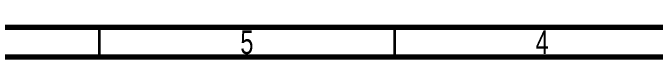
# Model space of a CAD drawing. Header units: millimetres. Extents: x 15 to 589, y 5 to 415.
# Drawn here: x 337.3 to 446.1, y 410 to 415 of the extents above; entities that cross this region are included whole.
import ezdxf

# ---------------------------------------------------------------- set-up
doc = ezdxf.new("R2010")
doc.units = ezdxf.units.MM
doc.styles.add('SLDTEXTSTYLE0', font='TXT', dxfattribs={"width": 0.75})

msp = doc.modelspace()

# ---------------------------------------------------------------- linework, layer by layer
at = {"color": 7, "linetype": 'Continuous', "lineweight": 70}
for p, q in [((15, 415), (589, 415)), ((20, 410), (584, 410))]:
    msp.add_line(p, q, dxfattribs=at)
at = {"color": 7, "linetype": 'Continuous', "lineweight": 35}
for p, q in [((352, 410), (352, 415)), ((402, 410), (402, 415))]:
    msp.add_line(p, q, dxfattribs=at)

# ---------------------------------------------------------------- texts
at = {"color": 7, "linetype": 'Continuous', "lineweight": 0, "char_height": 3.96875, "attachment_point": 2, "style": 'SLDTEXTSTYLE0'}
for s, insert in [('5', (376.96004, 414.44577)), ('4', (426.96004, 414.44577))]:
    msp.add_mtext(s, dxfattribs=dict(at, insert=insert))

doc.saveas('drawing.dxf')
